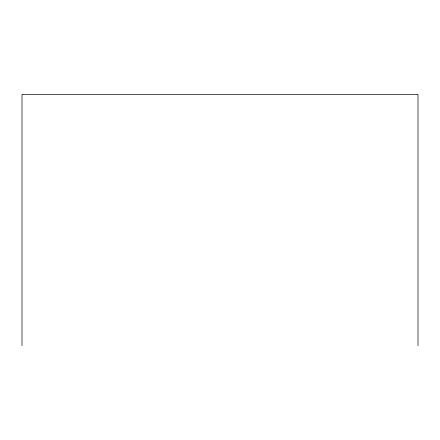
<?xml version="1.0" encoding="UTF-8"?>
<svg xmlns="http://www.w3.org/2000/svg" width="440" height="440" viewBox="0 0 440 440"><rect width="100%" height="100%" fill="white"/><g stroke="black" fill="none" stroke-linecap="round" stroke-linejoin="round"><path stroke-width="0.66" d="M418 345.631L418 94.369L22 94.369L22 345.631"/></g></svg>
